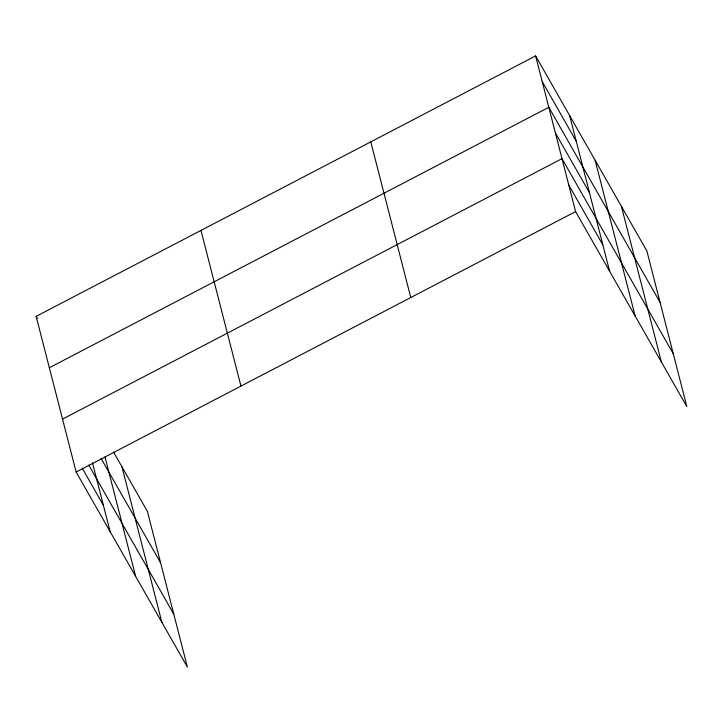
<?xml version="1.0" encoding="UTF-8"?>
<svg xmlns="http://www.w3.org/2000/svg" width="723" height="723" viewBox="0 0 723 723"><rect width="100%" height="100%" fill="white"/><g stroke="black" fill="none" stroke-linecap="round" stroke-linejoin="round"><path stroke-width="1.08" d="M113.538 452.047L147.402 511.405L187.384 667.085L76.132 472.038L36.15 316.367L535.616 55.915L646.868 250.962L686.85 406.633L575.598 211.595L535.616 55.915M49.345 367.736L548.811 107.293L660.063 302.331M62.54 419.105L562.006 158.662L673.258 353.71M76.132 472.038L575.598 211.595M542.214 81.6L576.249 141.274M555.409 132.978L589.444 192.643M568.802 185.124L602.837 244.799M36.15 316.367L37.262 318.319M101.103 458.481L160.596 562.783M88.757 465.088L173.791 614.152M82.169 468.07L103.371 505.241M621.391 206.29L661.373 361.961M595.137 160.262L635.119 315.933M569.652 115.59L609.634 271.261M370.791 141.862L410.772 297.542M200.976 230.42L240.958 386.091M121.925 466.733L161.898 622.413M105.016 457.099L135.644 576.385M92.445 462.729L110.167 531.712"/></g></svg>
